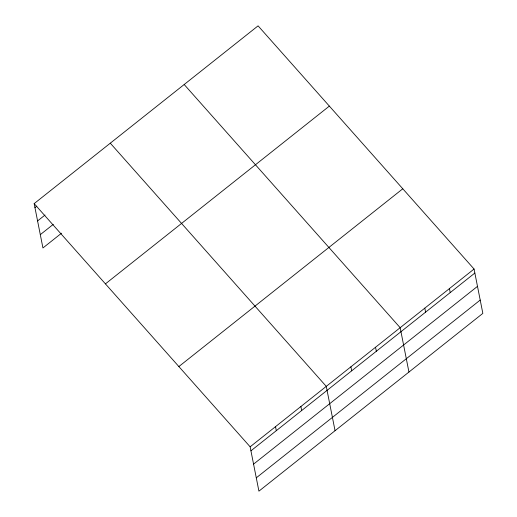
<?xml version="1.0" encoding="UTF-8"?>
<svg xmlns="http://www.w3.org/2000/svg" width="517" height="517" viewBox="0 0 517 517"><rect width="100%" height="100%" fill="white"/><g stroke="black" fill="none" stroke-linecap="round" stroke-linejoin="round"><path stroke-width="0.78" d="M34.154 203.62L258.08 25.85L474.063 269.034L482.846 313.38L258.92 491.15L250.138 446.811L34.154 203.62L42.937 247.966L61.504 233.219M34.949 207.627L36.804 206.154M37.586 220.94L45.011 215.04M40.3 234.653L53.296 224.333M105.429 283.872L329.355 106.101M178.863 366.553L402.788 188.783M250.138 446.811L474.063 269.034M250.932 450.818L474.858 273.041M253.569 464.124L477.495 286.353M256.283 477.837L480.209 300.067M184.188 84.517L400.171 327.7L408.947 372.046M110.289 143.177L326.272 386.367L335.055 430.706M449.435 288.589L450.223 292.596M424.8 308.145L425.594 312.152M375.536 347.256L376.331 351.263M350.907 366.812L351.702 370.818M300.894 406.511L301.689 410.517M275.516 426.661L276.311 430.667"/></g></svg>
